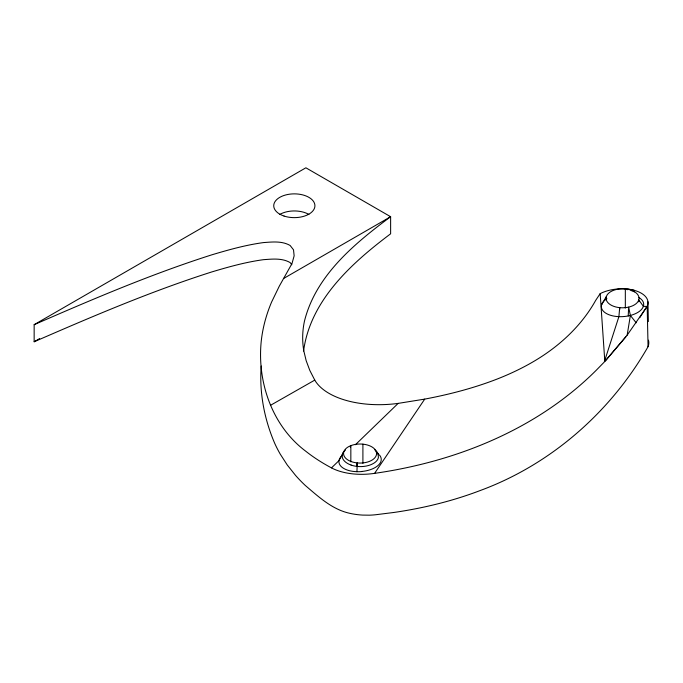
<?xml version="1.0" encoding="UTF-8"?>
<svg xmlns="http://www.w3.org/2000/svg" width="683" height="683" viewBox="0 0 683 683"><rect width="100%" height="100%" fill="white"/><g stroke="black" fill="none" stroke-linecap="round" stroke-linejoin="round"><path stroke-width="1.02" d="M638.776 301.826L638.776 299.922A16.469 9.511 0 0 0 622.341 288.781A16.469 9.511 0 0 0 606.393 300.153A16.469 9.511 0 0 0 628.684 307.111A16.477 9.511 0 0 0 638.767 299.922L643.386 306.326L646.869 306.471M601.544 304.985A21.284 11.176 -4.1 0 0 618.9 316.656A21.173 11.124 -4.1 0 0 628.215 315.947L628.65 307.145L630.383 315.452L627.156 335.165L605.548 360.684M261.222 366.02C259.19 392.307 264.253 418.969 274.626 443.139A293.485 169.444 0 0 0 280.278 454.186L287.253 464.978L295.585 475.445A249.636 144.122 0 0 0 305.327 485.502C318.534 496.737 332.22 509.527 349.756 513.309A47.127 27.209 0 0 0 362.647 515.093L369.298 515.178A48.689 28.114 0 0 0 375.898 514.717L393.767 512.481A284.068 164.005 0 0 0 420.813 507.734A278.544 160.812 0 0 0 480.14 490.556C550.959 464.483 610.704 412.011 648.056 346.691L647.185 306.24L639.715 317.732M361.7 471.552A20.942 10.996 -4.2 0 1 356.927 471.705L357.269 462.929A16.486 9.519 0 0 0 376.205 451.531A16.486 9.519 0 0 0 350.849 445.649L348.808 446.562A16.751 9.673 0 0 0 344.258 450.763L338.999 460.607L331.477 467.881A242.858 127.422 -4.2 0 1 305.856 451.301C272.363 426.277 257.09 382.386 261.205 341.577A446.23 234.132 -4.2 0 1 271.612 302.006L279.27 286.228L292 263.527L294.142 255.835L293.519 249.824L290.147 245.496C282.036 240.809 272.363 241.944 263.433 242.593C245.88 244.975 228.796 249.747 211.858 254.819C151.156 274.148 92.512 299.291 34.15 324.681L34.15 341.765C92.512 316.383 151.156 291.24 211.867 271.911C228.796 266.84 245.889 262.067 263.433 259.685C272.372 259.045 282.045 257.901 290.147 262.588L291.837 264.756M351.045 465.055A18.134 10.467 0 0 0 356.902 466.387L357.277 462.92A16.469 9.502 0 0 1 343.711 452.231M303.585 351.019C310.313 300.179 351.796 262.972 390.625 233.799L390.625 216.716L305.882 167.796L34.15 324.681M632.262 291.146L632.467 289.891A29.01 15.214 -4.2 0 0 627.788 289.122L627.575 289.78M634.234 291.957L634.49 290.395L632.467 289.891M350.259 447.006L350.84 445.64L350.84 461.87M606.239 296.67L601.51 304.985L602.167 303.312A21.284 11.176 -4.1 0 1 606.922 298.684M646.955 306.624L627.156 335.165M331.477 467.881A46.845 24.579 -4.2 0 0 374.591 473.362L424.724 399.111C449.294 394.467 473.609 388.166 496.951 379.125A212.789 111.602 -4.2 0 0 532.083 362.391C557.985 347.485 581.011 326.696 595.661 300.418L600.169 293.63A28.891 15.222 -4.1 0 1 634.362 290.369A28.891 15.222 -4.1 0 1 647.04 306.556M625.833 336.881L604.711 361.58M355.408 444.735L398.163 403.388L424.724 399.111M34.15 341.765L39.674 338.572M283.855 278.348L390.625 216.716C354.511 243.575 315.87 275.403 304.481 321.053A277.597 145.59 -4.2 0 0 303.815 350.908L306.18 360.718L309.826 370.451L314.769 380.107A74.951 39.307 -4.2 0 0 398.163 403.388M270.553 405.284L314.769 380.107M638.972 297.575A21.25 11.184 -4.4 0 1 643.369 306.326A21.071 11.099 -4.1 0 1 630.383 315.452L628.215 315.947M374.591 473.362C456.287 461.674 537.171 429.257 596.25 370.246L604.25 362.067L618.892 316.664L619.694 307.691L619.694 309.595M376.359 452.539L379.825 455.467A21.83 11.466 -4.2 0 1 381.114 460.752L380.738 461.964A21.062 11.056 -4.2 0 1 361.691 471.475M376.171 451.386L378.015 453.674L378.408 457.542A17.562 10.143 0 0 1 374.164 463.006L372.218 464.099A18.245 10.535 0 0 1 356.893 466.404M630.383 315.452L636.206 322.828M631.203 290.198L631.263 290.77M600.169 293.63L604.822 361.461M647.945 301.741L648.346 321.582M625.329 288.909L625.329 308.05M362.904 444.138L362.904 463.322M357.269 462.929L357.269 464.841M341.739 455.894A21.105 11.082 -4.2 0 0 338.999 460.607A21.224 11.141 -4.2 0 0 356.927 471.688M648.457 340.151A28.865 16.665 0 0 1 648.022 346.682M374.719 449.747A18.339 10.587 0 0 1 377.981 453.683M351.071 465.038A18.364 10.604 0 0 1 342.328 454.519L342.516 453.99A17.895 10.33 0 0 1 345.436 450.037M279.774 214.428A20.592 11.884 0 0 1 308.895 214.428M284.034 216.041A20.592 11.884 0 0 0 314.923 205.754A20.592 11.884 0 0 0 284.034 195.458A20.592 11.884 0 0 0 284.034 216.041"/></g></svg>
